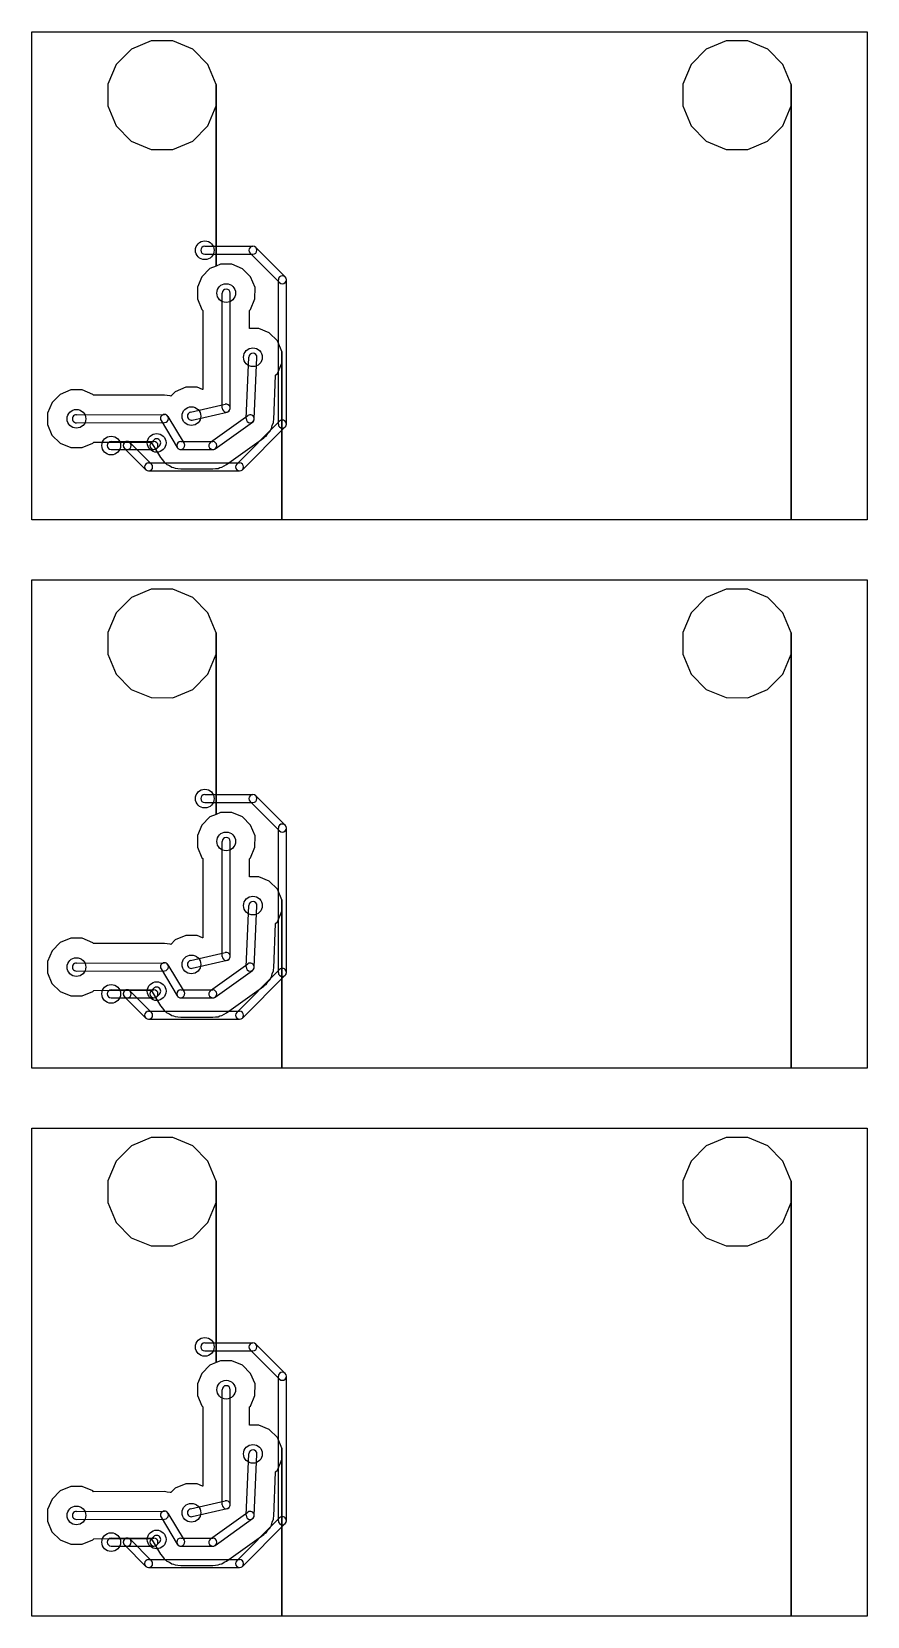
# Model space of a CAD drawing. Extents: x 57.1 to 121.9, y -93.4 to -34.1.
# Drawn here: x 90.6 to 121.9, y -93.4 to -34.1 of the extents above; entities that cross this region are included whole.
import ezdxf

# ---------------------------------------------------------------- set-up
doc = ezdxf.new("R2010")
doc.units = 0
doc.header["$MEASUREMENT"] = 0
doc.layers.add('BLACK', color=7, linetype='CONTINUOUS')

msp = doc.modelspace()

# ---------------------------------------------------------------- linework, layer by layer
at = {"layer": 'Black'}
for p, q in [((90.627, -52.373), (90.627, -34.127)), ((90.627, -34.127), (121.873, -34.127)), ((90.627, -52.373), (90.627, -34.127)), ((90.627, -34.127), (121.873, -34.127)), ((121.873, -34.127), (121.873, -52.373)), ((121.873, -34.127), (121.873, -52.373)), ((94.3533, -34.7806), (93.7826, -35.3503)), ((94.3533, -34.7806), (93.7826, -35.3503)), ((95.0986, -34.4726), (94.3533, -34.7806)), ((95.0986, -34.4726), (94.3533, -34.7806)), ((95.905, -34.4734), (95.0986, -34.4726)), ((95.905, -34.4734), (95.0986, -34.4726)), ((96.6497, -34.7826), (95.905, -34.4734)), ((96.6497, -34.7826), (95.905, -34.4734)), ((97.2194, -35.3533), (96.6497, -34.7826)), ((97.2194, -35.3533), (96.6497, -34.7826)), ((115.853, -34.7806), (115.283, -35.3503)), ((115.853, -34.7806), (115.283, -35.3503)), ((116.599, -34.4726), (115.853, -34.7806)), ((116.599, -34.4726), (115.853, -34.7806)), ((117.405, -34.4734), (116.599, -34.4726)), ((117.405, -34.4734), (116.599, -34.4726)), ((118.15, -34.7826), (117.405, -34.4734)), ((118.15, -34.7826), (117.405, -34.4734)), ((118.719, -35.3533), (118.15, -34.7826)), ((118.719, -35.3533), (118.15, -34.7826)), ((93.7826, -35.3503), (93.4734, -36.095)), ((93.7826, -35.3503), (93.4734, -36.095)), ((97.5274, -36.0986), (97.2194, -35.3533)), ((97.5274, -36.0986), (97.2194, -35.3533)), ((115.283, -35.3503), (114.973, -36.095)), ((115.283, -35.3503), (114.973, -36.095)), ((119.027, -36.0986), (118.719, -35.3533)), ((119.027, -36.0986), (118.719, -35.3533)), ((93.4734, -36.095), (93.4726, -36.9014)), ((93.4734, -36.095), (93.4726, -36.9014)), ((97.5266, -36.905), (97.5274, -36.0986)), ((97.5266, -36.905), (97.5274, -36.0986)), ((97.5274, -42.8887), (97.5274, -36.0986)), ((97.5274, -36.0986), (97.5274, -42.8887)), ((97.5274, -42.8887), (97.5274, -36.0986)), ((97.5274, -36.0986), (97.5274, -42.8887)), ((114.973, -36.095), (114.973, -36.9014)), ((114.973, -36.095), (114.973, -36.9014)), ((119.027, -52.373), (119.027, -36.0986)), ((119.027, -36.905), (119.027, -36.0986)), ((119.027, -36.0986), (119.027, -52.373)), ((119.027, -52.373), (119.027, -36.0986)), ((119.027, -36.905), (119.027, -36.0986)), ((119.027, -36.0986), (119.027, -52.373)), ((93.4726, -36.9014), (93.7806, -37.6467)), ((93.4726, -36.9014), (93.7806, -37.6467)), ((97.2174, -37.6497), (97.5266, -36.905)), ((97.2174, -37.6497), (97.5266, -36.905)), ((114.973, -36.9014), (115.281, -37.6467)), ((114.973, -36.9014), (115.281, -37.6467)), ((118.717, -37.6497), (119.027, -36.905)), ((118.717, -37.6497), (119.027, -36.905)), ((93.7806, -37.6467), (94.3503, -38.2174)), ((93.7806, -37.6467), (94.3503, -38.2174)), ((96.6467, -38.2194), (97.2174, -37.6497)), ((96.6467, -38.2194), (97.2174, -37.6497)), ((115.281, -37.6467), (115.85, -38.2174)), ((115.281, -37.6467), (115.85, -38.2174)), ((118.147, -38.2194), (118.717, -37.6497)), ((118.147, -38.2194), (118.717, -37.6497)), ((94.3503, -38.2174), (95.095, -38.5266)), ((94.3503, -38.2174), (95.095, -38.5266)), ((95.9014, -38.5274), (96.6467, -38.2194)), ((95.9014, -38.5274), (96.6467, -38.2194)), ((115.85, -38.2174), (116.595, -38.5266)), ((115.85, -38.2174), (116.595, -38.5266)), ((117.401, -38.5274), (118.147, -38.2194)), ((117.401, -38.5274), (118.147, -38.2194)), ((95.095, -38.5266), (95.9014, -38.5274)), ((95.095, -38.5266), (95.9014, -38.5274)), ((116.595, -38.5266), (117.401, -38.5274)), ((116.595, -38.5266), (117.401, -38.5274)), ((97.1, -42.15), (98.9, -42.15)), ((97.1, -42.45), (98.9, -42.45)), ((98.7939, -42.4061), (99.8939, -43.5061)), ((99.0061, -42.1939), (100.106, -43.2939)), ((97.2907, -42.9864), (96.9875, -43.2891)), ((97.2907, -42.9864), (96.9875, -43.2891)), ((97.5274, -42.8887), (97.2907, -42.9864)), ((97.5274, -42.8887), (97.2907, -42.9864)), ((97.6867, -42.8228), (97.5274, -42.8887)), ((97.6867, -42.8228), (97.5274, -42.8887)), ((98.1152, -42.8232), (97.6867, -42.8228)), ((98.1152, -42.8232), (97.6867, -42.8228)), ((98.5109, -42.9875), (98.1152, -42.8232)), ((98.5109, -42.9875), (98.1152, -42.8232)), ((98.8136, -43.2907), (98.5109, -42.9875)), ((98.8136, -43.2907), (98.5109, -42.9875)), ((96.8232, -43.6848), (96.8228, -44.1133)), ((96.8232, -43.6848), (96.8228, -44.1133)), ((96.9875, -43.2891), (96.8232, -43.6848)), ((96.9875, -43.2891), (96.8232, -43.6848)), ((98.9772, -43.6867), (98.8136, -43.2907)), ((98.9772, -43.6867), (98.8136, -43.2907)), ((98.9768, -44.1152), (98.9772, -43.6867)), ((98.9768, -44.1152), (98.9772, -43.6867)), ((99.85, -48.8), (99.85, -43.4)), ((100.15, -48.8), (100.15, -43.4)), ((96.8228, -44.1133), (96.9864, -44.5093)), ((96.8228, -44.1133), (96.9864, -44.5093)), ((97.75, -48.2), (97.75, -43.9)), ((98.05, -48.2), (98.05, -43.9)), ((98.8125, -44.5109), (98.9768, -44.1152)), ((98.8125, -44.5109), (98.9768, -44.1152)), ((96.9864, -44.5093), (97.023, -44.5459)), ((96.9864, -44.5093), (97.023, -44.5459)), ((97.023, -44.5459), (97.023, -47.5023)), ((97.023, -44.5459), (97.023, -47.5023)), ((98.777, -44.5463), (98.8125, -44.5109)), ((98.777, -44.5463), (98.8125, -44.5109)), ((98.777, -45.2229), (98.777, -44.5463)), ((98.777, -45.2229), (98.777, -44.5463)), ((99.1152, -45.2232), (98.777, -45.2229)), ((99.1152, -45.2232), (98.777, -45.2229)), ((99.5109, -45.3875), (99.1152, -45.2232)), ((99.5109, -45.3875), (99.1152, -45.2232)), ((99.8136, -45.6907), (99.5109, -45.3875)), ((99.8136, -45.6907), (99.5109, -45.3875)), ((99.9772, -46.0867), (99.8136, -45.6907)), ((99.9772, -46.0867), (99.8136, -45.6907)), ((99.9768, -46.5152), (99.9772, -46.0867)), ((99.9768, -46.5152), (99.9772, -46.0867)), ((99.9772, -52.373), (99.9772, -46.0867)), ((99.9772, -46.0867), (99.9772, -52.373)), ((99.9772, -52.373), (99.9772, -46.0867)), ((99.9772, -46.0867), (99.9772, -52.373)), ((98.6501, -48.5935), (98.7501, -46.2935)), ((98.9499, -48.6065), (99.0499, -46.3065)), ((99.8125, -46.9109), (99.9768, -46.5152)), ((99.8125, -46.9109), (99.9768, -46.5152)), ((99.6762, -48.6381), (99.7485, -46.9748)), ((99.6762, -48.6381), (99.7485, -46.9748)), ((99.7485, -46.9748), (99.8125, -46.9109)), ((99.7485, -46.9748), (99.8125, -46.9109)), ((91.3875, -47.9891), (91.2232, -48.3848)), ((91.3875, -47.9891), (91.2232, -48.3848)), ((91.6907, -47.6864), (91.3875, -47.9891)), ((91.6907, -47.6864), (91.3875, -47.9891)), ((92.0867, -47.5228), (91.6907, -47.6864)), ((92.0867, -47.5228), (91.6907, -47.6864)), ((92.5152, -47.5232), (92.0867, -47.5228)), ((92.5152, -47.5232), (92.0867, -47.5228)), ((92.9109, -47.6875), (92.5152, -47.5232)), ((92.9109, -47.6875), (92.5152, -47.5232)), ((92.9443, -47.721), (92.9109, -47.6875)), ((92.9443, -47.721), (92.9109, -47.6875)), ((95.5889, -47.7128), (92.9443, -47.721)), ((95.5889, -47.7128), (92.9443, -47.721)), ((95.6949, -47.7336), (95.5889, -47.7128)), ((95.6949, -47.7336), (95.5889, -47.7128)), ((95.8028, -47.7387), (95.6949, -47.7336)), ((95.8028, -47.7387), (95.6949, -47.7336)), ((95.8269, -47.75), (95.8028, -47.7387)), ((95.8269, -47.75), (95.8028, -47.7387)), ((95.9907, -47.5864), (95.8269, -47.75)), ((95.9907, -47.5864), (95.8269, -47.75)), ((96.3867, -47.4228), (95.9907, -47.5864)), ((96.3867, -47.4228), (95.9907, -47.5864)), ((96.8152, -47.4232), (96.3867, -47.4228)), ((96.8152, -47.4232), (96.3867, -47.4228)), ((97.0119, -47.5049), (96.8152, -47.4232)), ((97.0119, -47.5049), (96.8152, -47.4232)), ((97.023, -47.5023), (97.0119, -47.5049)), ((97.023, -47.5023), (97.0119, -47.5049)), ((91.2232, -48.3848), (91.2228, -48.8133)), ((91.2232, -48.3848), (91.2228, -48.8133)), ((92.2995, -48.45), (95.5911, -48.4398)), ((95.7201, -48.5124), (96.3285, -49.5226)), ((96.5663, -48.3538), (97.8663, -48.0538)), ((96.6337, -48.6462), (97.9337, -48.3462)), ((97.3128, -49.4779), (98.7128, -48.4779)), ((91.2228, -48.8133), (91.3864, -49.2093)), ((91.2228, -48.8133), (91.3864, -49.2093)), ((92.3005, -48.75), (95.592, -48.7398)), ((95.4631, -48.6672), (96.0715, -49.6774)), ((97.4872, -49.7221), (98.8872, -48.7221)), ((99.8939, -48.6939), (98.2939, -50.2939)), ((100.106, -48.9061), (98.5061, -50.5061)), ((99.3926, -49.2465), (99.4628, -49.1507)), ((99.3926, -49.2465), (99.4628, -49.1507)), ((99.4628, -49.1507), (99.544, -49.0643)), ((99.4628, -49.1507), (99.544, -49.0643)), ((99.544, -49.0643), (99.5631, -49.0139)), ((99.544, -49.0643), (99.5631, -49.0139)), ((99.5631, -49.0139), (99.5949, -48.9705)), ((99.5631, -49.0139), (99.5949, -48.9705)), ((99.5949, -48.9705), (99.6231, -48.8552)), ((99.5949, -48.9705), (99.6231, -48.8552)), ((99.6231, -48.8552), (99.6651, -48.7442)), ((99.6231, -48.8552), (99.6651, -48.7442)), ((99.6634, -48.6904), (99.6762, -48.6381)), ((99.6634, -48.6904), (99.6762, -48.6381)), ((99.6651, -48.7442), (99.6634, -48.6904)), ((99.6651, -48.7442), (99.6634, -48.6904)), ((91.3864, -49.2093), (91.6891, -49.5125)), ((91.3864, -49.2093), (91.6891, -49.5125)), ((91.6891, -49.5125), (92.0848, -49.6768)), ((91.6891, -49.5125), (92.0848, -49.6768)), ((92.0848, -49.6768), (92.5133, -49.6772)), ((92.0848, -49.6768), (92.5133, -49.6772)), ((92.5133, -49.6772), (92.9093, -49.5136)), ((92.5133, -49.6772), (92.9093, -49.5136)), ((92.9093, -49.5136), (92.9479, -49.475)), ((92.9093, -49.5136), (92.9479, -49.475)), ((92.9479, -49.475), (95.0969, -49.4684)), ((92.9479, -49.475), (95.0969, -49.4684)), ((93.6, -49.45), (94.2, -49.45)), ((93.6, -49.75), (94.2, -49.75)), ((94.8939, -50.5061), (94.0939, -49.7061)), ((94.2, -49.45), (95.2, -49.45)), ((94.2, -49.75), (95.2, -49.75)), ((95.1061, -50.2939), (94.3061, -49.4939)), ((95.1939, -49.3939), (95.0939, -49.4939)), ((95.0969, -49.4684), (95.4487, -50.0525)), ((95.0969, -49.4684), (95.4487, -50.0525)), ((95.4061, -49.6061), (95.3061, -49.7061)), ((96.2, -49.45), (97.4, -49.45)), ((96.2, -49.75), (97.4, -49.75)), ((97.9097, -50.3136), (99.3097, -49.3136)), ((97.9097, -50.3136), (99.3097, -49.3136)), ((99.3097, -49.3136), (99.3466, -49.2744)), ((99.3097, -49.3136), (99.3466, -49.2744)), ((99.3466, -49.2744), (99.3926, -49.2465)), ((99.3466, -49.2744), (99.3926, -49.2465)), ((95, -50.25), (98.4, -50.25)), ((95.4487, -50.0525), (95.5206, -50.1314)), ((95.4487, -50.0525), (95.5206, -50.1314)), ((95.5206, -50.1314), (95.5799, -50.2201)), ((95.5206, -50.1314), (95.5799, -50.2201)), ((95.5799, -50.2201), (95.6347, -50.2568)), ((95.5799, -50.2201), (95.6347, -50.2568)), ((95.6347, -50.2568), (95.6791, -50.3055)), ((95.6347, -50.2568), (95.6791, -50.3055)), ((95.6791, -50.3055), (95.7757, -50.351)), ((95.6791, -50.3055), (95.7757, -50.351)), ((95.7757, -50.351), (95.8644, -50.4102)), ((95.7757, -50.351), (95.8644, -50.4102)), ((97.7356, -50.4102), (97.8187, -50.3547)), ((97.7356, -50.4102), (97.8187, -50.3547)), ((97.8187, -50.3547), (97.9097, -50.3136)), ((97.8187, -50.3547), (97.9097, -50.3136)), ((95, -50.55), (98.4, -50.55)), ((95.8644, -50.4102), (95.9291, -50.4231)), ((95.8644, -50.4102), (95.9291, -50.4231)), ((95.9291, -50.4231), (95.9887, -50.4512)), ((95.9291, -50.4231), (95.9887, -50.4512)), ((95.9887, -50.4512), (96.0953, -50.4562)), ((95.9887, -50.4512), (96.0953, -50.4562)), ((96.0953, -50.4562), (96.2, -50.477)), ((96.0953, -50.4562), (96.2, -50.477)), ((96.2, -50.477), (97.4, -50.477)), ((96.2, -50.477), (97.4, -50.477)), ((97.4, -50.477), (97.498, -50.4575)), ((97.4, -50.477), (97.498, -50.4575)), ((97.498, -50.4575), (97.5978, -50.4544)), ((97.498, -50.4575), (97.5978, -50.4544)), ((97.5978, -50.4544), (97.6642, -50.4244)), ((97.5978, -50.4544), (97.6642, -50.4244)), ((97.6642, -50.4244), (97.7356, -50.4102)), ((97.6642, -50.4244), (97.7356, -50.4102)), ((99.9772, -52.373), (90.627, -52.373)), ((99.9772, -52.373), (90.627, -52.373)), ((119.027, -52.373), (99.9772, -52.373)), ((119.027, -52.373), (99.9772, -52.373)), ((121.873, -52.373), (119.027, -52.373)), ((121.873, -52.373), (119.027, -52.373)), ((90.627, -72.873), (90.627, -54.627)), ((90.627, -54.627), (121.873, -54.627)), ((90.627, -72.873), (90.627, -54.627)), ((90.627, -54.627), (121.873, -54.627)), ((95.0986, -54.9726), (94.3533, -55.2806)), ((95.0986, -54.9726), (94.3533, -55.2806)), ((95.905, -54.9734), (95.0986, -54.9726)), ((95.905, -54.9734), (95.0986, -54.9726)), ((96.6497, -55.2826), (95.905, -54.9734)), ((96.6497, -55.2826), (95.905, -54.9734)), ((116.599, -54.9726), (115.853, -55.2806)), ((116.599, -54.9726), (115.853, -55.2806)), ((117.405, -54.9734), (116.599, -54.9726)), ((117.405, -54.9734), (116.599, -54.9726)), ((118.15, -55.2826), (117.405, -54.9734)), ((118.15, -55.2826), (117.405, -54.9734)), ((121.873, -54.627), (121.873, -72.873)), ((121.873, -54.627), (121.873, -72.873)), ((94.3533, -55.2806), (93.7826, -55.8503)), ((94.3533, -55.2806), (93.7826, -55.8503)), ((97.2194, -55.8533), (96.6497, -55.2826)), ((97.2194, -55.8533), (96.6497, -55.2826)), ((115.853, -55.2806), (115.283, -55.8503)), ((115.853, -55.2806), (115.283, -55.8503)), ((118.719, -55.8533), (118.15, -55.2826)), ((118.719, -55.8533), (118.15, -55.2826)), ((93.7826, -55.8503), (93.4734, -56.595)), ((93.7826, -55.8503), (93.4734, -56.595)), ((97.5274, -56.5986), (97.2194, -55.8533)), ((97.5274, -56.5986), (97.2194, -55.8533)), ((115.283, -55.8503), (114.973, -56.595)), ((115.283, -55.8503), (114.973, -56.595)), ((119.027, -56.5986), (118.719, -55.8533)), ((119.027, -56.5986), (118.719, -55.8533)), ((93.4734, -56.595), (93.4726, -57.4014)), ((93.4734, -56.595), (93.4726, -57.4014)), ((97.5266, -57.405), (97.5274, -56.5986)), ((97.5266, -57.405), (97.5274, -56.5986)), ((97.5274, -63.3887), (97.5274, -56.5986)), ((97.5274, -56.5986), (97.5274, -63.3887)), ((97.5274, -63.3887), (97.5274, -56.5986)), ((97.5274, -56.5986), (97.5274, -63.3887)), ((114.973, -56.595), (114.973, -57.4014)), ((114.973, -56.595), (114.973, -57.4014)), ((119.027, -72.873), (119.027, -56.5986)), ((119.027, -57.405), (119.027, -56.5986)), ((119.027, -56.5986), (119.027, -72.873)), ((119.027, -72.873), (119.027, -56.5986)), ((119.027, -57.405), (119.027, -56.5986)), ((119.027, -56.5986), (119.027, -72.873)), ((93.4726, -57.4014), (93.7806, -58.1467)), ((93.4726, -57.4014), (93.7806, -58.1467)), ((97.2174, -58.1497), (97.5266, -57.405)), ((97.2174, -58.1497), (97.5266, -57.405)), ((114.973, -57.4014), (115.281, -58.1467)), ((114.973, -57.4014), (115.281, -58.1467)), ((118.717, -58.1497), (119.027, -57.405)), ((118.717, -58.1497), (119.027, -57.405)), ((93.7806, -58.1467), (94.3503, -58.7174)), ((93.7806, -58.1467), (94.3503, -58.7174)), ((96.6467, -58.7194), (97.2174, -58.1497)), ((96.6467, -58.7194), (97.2174, -58.1497)), ((115.281, -58.1467), (115.85, -58.7174)), ((115.281, -58.1467), (115.85, -58.7174)), ((118.147, -58.7194), (118.717, -58.1497)), ((118.147, -58.7194), (118.717, -58.1497)), ((94.3503, -58.7174), (95.095, -59.0266)), ((94.3503, -58.7174), (95.095, -59.0266)), ((95.095, -59.0266), (95.9014, -59.0274)), ((95.095, -59.0266), (95.9014, -59.0274)), ((95.9014, -59.0274), (96.6467, -58.7194)), ((95.9014, -59.0274), (96.6467, -58.7194)), ((115.85, -58.7174), (116.595, -59.0266)), ((115.85, -58.7174), (116.595, -59.0266)), ((116.595, -59.0266), (117.401, -59.0274)), ((116.595, -59.0266), (117.401, -59.0274)), ((117.401, -59.0274), (118.147, -58.7194)), ((117.401, -59.0274), (118.147, -58.7194)), ((97.1, -62.65), (98.9, -62.65)), ((99.0061, -62.6939), (100.106, -63.7939)), ((97.1, -62.95), (98.9, -62.95)), ((97.5274, -63.3887), (97.2907, -63.4864)), ((97.5274, -63.3887), (97.2907, -63.4864)), ((97.6867, -63.3228), (97.5274, -63.3887)), ((97.6867, -63.3228), (97.5274, -63.3887)), ((98.1152, -63.3232), (97.6867, -63.3228)), ((98.1152, -63.3232), (97.6867, -63.3228)), ((98.5109, -63.4875), (98.1152, -63.3232)), ((98.5109, -63.4875), (98.1152, -63.3232)), ((98.7939, -62.9061), (99.8939, -64.0061)), ((96.9875, -63.7891), (96.8232, -64.1848)), ((96.9875, -63.7891), (96.8232, -64.1848)), ((97.2907, -63.4864), (96.9875, -63.7891)), ((97.2907, -63.4864), (96.9875, -63.7891)), ((98.8136, -63.7907), (98.5109, -63.4875)), ((98.8136, -63.7907), (98.5109, -63.4875)), ((98.9772, -64.1867), (98.8136, -63.7907)), ((98.9772, -64.1867), (98.8136, -63.7907)), ((99.85, -69.3), (99.85, -63.9)), ((100.15, -69.3), (100.15, -63.9)), ((96.8232, -64.1848), (96.8228, -64.6133)), ((96.8232, -64.1848), (96.8228, -64.6133)), ((97.75, -68.7), (97.75, -64.4)), ((98.05, -68.7), (98.05, -64.4)), ((98.9768, -64.6152), (98.9772, -64.1867)), ((98.9768, -64.6152), (98.9772, -64.1867)), ((96.8228, -64.6133), (96.9864, -65.0093)), ((96.8228, -64.6133), (96.9864, -65.0093)), ((96.9864, -65.0093), (97.023, -65.0459)), ((96.9864, -65.0093), (97.023, -65.0459)), ((97.023, -65.0459), (97.023, -68.0023)), ((97.023, -65.0459), (97.023, -68.0023)), ((98.777, -65.0463), (98.8125, -65.0109)), ((98.777, -65.0463), (98.8125, -65.0109)), ((98.777, -65.7229), (98.777, -65.0463)), ((98.777, -65.7229), (98.777, -65.0463)), ((98.8125, -65.0109), (98.9768, -64.6152)), ((98.8125, -65.0109), (98.9768, -64.6152)), ((99.1152, -65.7232), (98.777, -65.7229)), ((99.1152, -65.7232), (98.777, -65.7229)), ((99.5109, -65.8875), (99.1152, -65.7232)), ((99.5109, -65.8875), (99.1152, -65.7232)), ((99.8136, -66.1907), (99.5109, -65.8875)), ((99.8136, -66.1907), (99.5109, -65.8875)), ((99.9772, -66.5867), (99.8136, -66.1907)), ((99.9772, -66.5867), (99.8136, -66.1907)), ((98.6501, -69.0935), (98.7501, -66.7935)), ((98.9499, -69.1065), (99.0499, -66.8065)), ((99.9768, -67.0152), (99.9772, -66.5867)), ((99.9768, -67.0152), (99.9772, -66.5867)), ((99.9772, -72.873), (99.9772, -66.5867)), ((99.9772, -66.5867), (99.9772, -72.873)), ((99.9772, -72.873), (99.9772, -66.5867)), ((99.9772, -66.5867), (99.9772, -72.873)), ((99.6762, -69.1381), (99.7485, -67.4748)), ((99.6762, -69.1381), (99.7485, -67.4748)), ((99.7485, -67.4748), (99.8125, -67.4109)), ((99.7485, -67.4748), (99.8125, -67.4109)), ((99.8125, -67.4109), (99.9768, -67.0152)), ((99.8125, -67.4109), (99.9768, -67.0152)), ((92.0867, -68.0228), (91.6907, -68.1864)), ((92.0867, -68.0228), (91.6907, -68.1864)), ((92.5152, -68.0232), (92.0867, -68.0228)), ((92.5152, -68.0232), (92.0867, -68.0228)), ((92.9109, -68.1875), (92.5152, -68.0232)), ((92.9109, -68.1875), (92.5152, -68.0232)), ((95.9907, -68.0864), (95.8269, -68.25)), ((95.9907, -68.0864), (95.8269, -68.25)), ((96.3867, -67.9228), (95.9907, -68.0864)), ((96.3867, -67.9228), (95.9907, -68.0864)), ((96.8152, -67.9232), (96.3867, -67.9228)), ((96.8152, -67.9232), (96.3867, -67.9228)), ((97.0119, -68.0049), (96.8152, -67.9232)), ((97.0119, -68.0049), (96.8152, -67.9232)), ((97.023, -68.0023), (97.0119, -68.0049)), ((97.023, -68.0023), (97.0119, -68.0049)), ((91.3875, -68.4891), (91.2232, -68.8848)), ((91.3875, -68.4891), (91.2232, -68.8848)), ((91.6907, -68.1864), (91.3875, -68.4891)), ((91.6907, -68.1864), (91.3875, -68.4891)), ((92.9443, -68.221), (92.9109, -68.1875)), ((92.9443, -68.221), (92.9109, -68.1875)), ((95.5889, -68.2128), (92.9443, -68.221)), ((95.5889, -68.2128), (92.9443, -68.221)), ((95.6949, -68.2336), (95.5889, -68.2128)), ((95.6949, -68.2336), (95.5889, -68.2128)), ((95.8028, -68.2387), (95.6949, -68.2336)), ((95.8028, -68.2387), (95.6949, -68.2336)), ((95.8269, -68.25), (95.8028, -68.2387)), ((95.8269, -68.25), (95.8028, -68.2387)), ((96.5663, -68.8538), (97.8663, -68.5538)), ((91.2232, -68.8848), (91.2228, -69.3133)), ((91.2232, -68.8848), (91.2228, -69.3133)), ((91.2228, -69.3133), (91.3864, -69.7093)), ((91.2228, -69.3133), (91.3864, -69.7093)), ((92.2995, -68.95), (95.5911, -68.9398)), ((92.3005, -69.25), (95.592, -69.2398)), ((95.4631, -69.1672), (96.0715, -70.1774)), ((95.7201, -69.0124), (96.3285, -70.0226)), ((96.6337, -69.1462), (97.9337, -68.8462)), ((97.3128, -69.9779), (98.7128, -68.9779)), ((97.4872, -70.2221), (98.8872, -69.2221)), ((99.8939, -69.1939), (98.2939, -70.7939)), ((99.6231, -69.3552), (99.6651, -69.2442)), ((99.6231, -69.3552), (99.6651, -69.2442)), ((99.6634, -69.1904), (99.6762, -69.1381)), ((99.6634, -69.1904), (99.6762, -69.1381)), ((99.6651, -69.2442), (99.6634, -69.1904)), ((99.6651, -69.2442), (99.6634, -69.1904)), ((91.3864, -69.7093), (91.6891, -70.0125)), ((91.3864, -69.7093), (91.6891, -70.0125)), ((95.1939, -69.8939), (95.0939, -69.9939)), ((97.9097, -70.8136), (99.3097, -69.8136)), ((97.9097, -70.8136), (99.3097, -69.8136)), ((100.106, -69.4061), (98.5061, -71.0061)), ((99.3097, -69.8136), (99.3466, -69.7744)), ((99.3097, -69.8136), (99.3466, -69.7744)), ((99.3466, -69.7744), (99.3926, -69.7465)), ((99.3466, -69.7744), (99.3926, -69.7465)), ((99.3926, -69.7465), (99.4628, -69.6507)), ((99.3926, -69.7465), (99.4628, -69.6507)), ((99.4628, -69.6507), (99.544, -69.5643)), ((99.4628, -69.6507), (99.544, -69.5643)), ((99.544, -69.5643), (99.5631, -69.5139)), ((99.544, -69.5643), (99.5631, -69.5139)), ((99.5631, -69.5139), (99.5949, -69.4705)), ((99.5631, -69.5139), (99.5949, -69.4705)), ((99.5949, -69.4705), (99.6231, -69.3552)), ((99.5949, -69.4705), (99.6231, -69.3552)), ((91.6891, -70.0125), (92.0848, -70.1768)), ((91.6891, -70.0125), (92.0848, -70.1768)), ((92.0848, -70.1768), (92.5133, -70.1772)), ((92.0848, -70.1768), (92.5133, -70.1772)), ((92.5133, -70.1772), (92.9093, -70.0136)), ((92.5133, -70.1772), (92.9093, -70.0136)), ((92.9093, -70.0136), (92.9479, -69.975)), ((92.9093, -70.0136), (92.9479, -69.975)), ((92.9479, -69.975), (95.0969, -69.9684)), ((92.9479, -69.975), (95.0969, -69.9684)), ((93.6, -69.95), (94.2, -69.95)), ((93.6, -70.25), (94.2, -70.25)), ((94.8939, -71.0061), (94.0939, -70.2061)), ((94.2, -69.95), (95.2, -69.95)), ((94.2, -70.25), (95.2, -70.25)), ((95.1061, -70.7939), (94.3061, -69.9939)), ((95.0969, -69.9684), (95.4487, -70.5525)), ((95.0969, -69.9684), (95.4487, -70.5525)), ((95.4061, -70.1061), (95.3061, -70.2061)), ((96.2, -69.95), (97.4, -69.95)), ((96.2, -70.25), (97.4, -70.25)), ((95, -70.75), (98.4, -70.75)), ((95, -71.05), (98.4, -71.05)), ((95.4487, -70.5525), (95.5206, -70.6314)), ((95.4487, -70.5525), (95.5206, -70.6314)), ((95.5206, -70.6314), (95.5799, -70.7201)), ((95.5206, -70.6314), (95.5799, -70.7201)), ((95.5799, -70.7201), (95.6347, -70.7568)), ((95.5799, -70.7201), (95.6347, -70.7568)), ((95.6347, -70.7568), (95.6791, -70.8055)), ((95.6347, -70.7568), (95.6791, -70.8055)), ((95.6791, -70.8055), (95.7757, -70.851)), ((95.6791, -70.8055), (95.7757, -70.851)), ((95.7757, -70.851), (95.8644, -70.9102)), ((95.7757, -70.851), (95.8644, -70.9102)), ((95.8644, -70.9102), (95.9291, -70.9231)), ((95.8644, -70.9102), (95.9291, -70.9231)), ((95.9291, -70.9231), (95.9887, -70.9512)), ((95.9291, -70.9231), (95.9887, -70.9512)), ((95.9887, -70.9512), (96.0953, -70.9562)), ((95.9887, -70.9512), (96.0953, -70.9562)), ((96.0953, -70.9562), (96.2, -70.977)), ((96.0953, -70.9562), (96.2, -70.977)), ((96.2, -70.977), (97.4, -70.977)), ((96.2, -70.977), (97.4, -70.977)), ((97.4, -70.977), (97.498, -70.9575)), ((97.4, -70.977), (97.498, -70.9575)), ((97.498, -70.9575), (97.5978, -70.9544)), ((97.498, -70.9575), (97.5978, -70.9544)), ((97.5978, -70.9544), (97.6642, -70.9244)), ((97.5978, -70.9544), (97.6642, -70.9244)), ((97.6642, -70.9244), (97.7356, -70.9102)), ((97.6642, -70.9244), (97.7356, -70.9102)), ((97.7356, -70.9102), (97.8187, -70.8547)), ((97.7356, -70.9102), (97.8187, -70.8547)), ((97.8187, -70.8547), (97.9097, -70.8136)), ((97.8187, -70.8547), (97.9097, -70.8136)), ((99.9772, -72.873), (90.627, -72.873)), ((99.9772, -72.873), (90.627, -72.873)), ((119.027, -72.873), (99.9772, -72.873)), ((119.027, -72.873), (99.9772, -72.873)), ((121.873, -72.873), (119.027, -72.873)), ((121.873, -72.873), (119.027, -72.873)), ((90.627, -93.373), (90.627, -75.127)), ((90.627, -75.127), (121.873, -75.127)), ((90.627, -93.373), (90.627, -75.127)), ((90.627, -75.127), (121.873, -75.127)), ((121.873, -75.127), (121.873, -93.373)), ((121.873, -75.127), (121.873, -93.373)), ((94.3533, -75.7806), (93.7826, -76.3503)), ((94.3533, -75.7806), (93.7826, -76.3503)), ((95.0986, -75.4726), (94.3533, -75.7806)), ((95.0986, -75.4726), (94.3533, -75.7806)), ((95.905, -75.4734), (95.0986, -75.4726)), ((95.905, -75.4734), (95.0986, -75.4726)), ((96.6497, -75.7826), (95.905, -75.4734)), ((96.6497, -75.7826), (95.905, -75.4734)), ((97.2194, -76.3533), (96.6497, -75.7826)), ((97.2194, -76.3533), (96.6497, -75.7826)), ((115.853, -75.7806), (115.283, -76.3503)), ((115.853, -75.7806), (115.283, -76.3503)), ((116.599, -75.4726), (115.853, -75.7806)), ((116.599, -75.4726), (115.853, -75.7806)), ((117.405, -75.4734), (116.599, -75.4726)), ((117.405, -75.4734), (116.599, -75.4726)), ((118.15, -75.7826), (117.405, -75.4734)), ((118.15, -75.7826), (117.405, -75.4734)), ((118.719, -76.3533), (118.15, -75.7826)), ((118.719, -76.3533), (118.15, -75.7826)), ((93.7826, -76.3503), (93.4734, -77.095)), ((93.7826, -76.3503), (93.4734, -77.095)), ((97.5274, -77.0986), (97.2194, -76.3533)), ((97.5274, -77.0986), (97.2194, -76.3533)), ((115.283, -76.3503), (114.973, -77.095)), ((115.283, -76.3503), (114.973, -77.095)), ((119.027, -77.0986), (118.719, -76.3533)), ((119.027, -77.0986), (118.719, -76.3533)), ((93.4734, -77.095), (93.4726, -77.9014)), ((93.4734, -77.095), (93.4726, -77.9014)), ((97.5266, -77.905), (97.5274, -77.0986)), ((97.5266, -77.905), (97.5274, -77.0986)), ((97.5274, -83.8887), (97.5274, -77.0986)), ((97.5274, -77.0986), (97.5274, -83.8887)), ((97.5274, -83.8887), (97.5274, -77.0986)), ((97.5274, -77.0986), (97.5274, -83.8887)), ((114.973, -77.095), (114.973, -77.9014)), ((114.973, -77.095), (114.973, -77.9014)), ((119.027, -93.373), (119.027, -77.0986)), ((119.027, -77.905), (119.027, -77.0986)), ((119.027, -77.0986), (119.027, -93.373)), ((119.027, -93.373), (119.027, -77.0986)), ((119.027, -77.905), (119.027, -77.0986)), ((119.027, -77.0986), (119.027, -93.373)), ((93.4726, -77.9014), (93.7806, -78.6467)), ((93.4726, -77.9014), (93.7806, -78.6467)), ((97.2174, -78.6497), (97.5266, -77.905)), ((97.2174, -78.6497), (97.5266, -77.905)), ((114.973, -77.9014), (115.281, -78.6467)), ((114.973, -77.9014), (115.281, -78.6467)), ((118.717, -78.6497), (119.027, -77.905)), ((118.717, -78.6497), (119.027, -77.905)), ((93.7806, -78.6467), (94.3503, -79.2174)), ((93.7806, -78.6467), (94.3503, -79.2174)), ((96.6467, -79.2194), (97.2174, -78.6497)), ((96.6467, -79.2194), (97.2174, -78.6497)), ((115.281, -78.6467), (115.85, -79.2174)), ((115.281, -78.6467), (115.85, -79.2174)), ((118.147, -79.2194), (118.717, -78.6497)), ((118.147, -79.2194), (118.717, -78.6497)), ((94.3503, -79.2174), (95.095, -79.5266)), ((94.3503, -79.2174), (95.095, -79.5266)), ((95.9014, -79.5274), (96.6467, -79.2194)), ((95.9014, -79.5274), (96.6467, -79.2194)), ((115.85, -79.2174), (116.595, -79.5266)), ((115.85, -79.2174), (116.595, -79.5266)), ((117.401, -79.5274), (118.147, -79.2194)), ((117.401, -79.5274), (118.147, -79.2194)), ((95.095, -79.5266), (95.9014, -79.5274)), ((95.095, -79.5266), (95.9014, -79.5274)), ((116.595, -79.5266), (117.401, -79.5274)), ((116.595, -79.5266), (117.401, -79.5274)), ((97.1, -83.15), (98.9, -83.15)), ((97.1, -83.45), (98.9, -83.45)), ((98.7939, -83.4061), (99.8939, -84.5061)), ((99.0061, -83.1939), (100.106, -84.2939)), ((97.2907, -83.9864), (96.9875, -84.2891)), ((97.2907, -83.9864), (96.9875, -84.2891)), ((97.5274, -83.8887), (97.2907, -83.9864)), ((97.5274, -83.8887), (97.2907, -83.9864)), ((97.6867, -83.8228), (97.5274, -83.8887)), ((97.6867, -83.8228), (97.5274, -83.8887)), ((98.1152, -83.8232), (97.6867, -83.8228)), ((98.1152, -83.8232), (97.6867, -83.8228)), ((98.5109, -83.9875), (98.1152, -83.8232)), ((98.5109, -83.9875), (98.1152, -83.8232)), ((98.8136, -84.2907), (98.5109, -83.9875)), ((98.8136, -84.2907), (98.5109, -83.9875)), ((96.8232, -84.6848), (96.8228, -85.1133)), ((96.8232, -84.6848), (96.8228, -85.1133)), ((96.9875, -84.2891), (96.8232, -84.6848)), ((96.9875, -84.2891), (96.8232, -84.6848)), ((98.9772, -84.6867), (98.8136, -84.2907)), ((98.9772, -84.6867), (98.8136, -84.2907)), ((98.9768, -85.1152), (98.9772, -84.6867)), ((98.9768, -85.1152), (98.9772, -84.6867)), ((99.85, -89.8), (99.85, -84.4)), ((100.15, -89.8), (100.15, -84.4)), ((96.8228, -85.1133), (96.9864, -85.5093)), ((96.8228, -85.1133), (96.9864, -85.5093)), ((97.75, -89.2), (97.75, -84.9)), ((98.05, -89.2), (98.05, -84.9)), ((98.8125, -85.5109), (98.9768, -85.1152)), ((98.8125, -85.5109), (98.9768, -85.1152)), ((96.9864, -85.5093), (97.023, -85.5459)), ((96.9864, -85.5093), (97.023, -85.5459)), ((97.023, -85.5459), (97.023, -88.5023)), ((97.023, -85.5459), (97.023, -88.5023)), ((98.777, -85.5463), (98.8125, -85.5109)), ((98.777, -85.5463), (98.8125, -85.5109)), ((98.777, -86.2229), (98.777, -85.5463)), ((98.777, -86.2229), (98.777, -85.5463)), ((99.1152, -86.2232), (98.777, -86.2229)), ((99.1152, -86.2232), (98.777, -86.2229)), ((99.5109, -86.3875), (99.1152, -86.2232)), ((99.5109, -86.3875), (99.1152, -86.2232)), ((99.8136, -86.6907), (99.5109, -86.3875)), ((99.8136, -86.6907), (99.5109, -86.3875)), ((99.9772, -87.0867), (99.8136, -86.6907)), ((99.9772, -87.0867), (99.8136, -86.6907)), ((99.9768, -87.5152), (99.9772, -87.0867)), ((99.9768, -87.5152), (99.9772, -87.0867)), ((99.9772, -93.373), (99.9772, -87.0867)), ((99.9772, -87.0867), (99.9772, -93.373)), ((99.9772, -93.373), (99.9772, -87.0867)), ((99.9772, -87.0867), (99.9772, -93.373)), ((98.6501, -89.5935), (98.7501, -87.2935)), ((98.9499, -89.6065), (99.0499, -87.3065)), ((99.8125, -87.9109), (99.9768, -87.5152)), ((99.8125, -87.9109), (99.9768, -87.5152)), ((99.6762, -89.6381), (99.7485, -87.9748)), ((99.6762, -89.6381), (99.7485, -87.9748)), ((99.7485, -87.9748), (99.8125, -87.9109)), ((99.7485, -87.9748), (99.8125, -87.9109)), ((91.6907, -88.6864), (91.3875, -88.9891)), ((91.6907, -88.6864), (91.3875, -88.9891)), ((92.0867, -88.5228), (91.6907, -88.6864)), ((92.0867, -88.5228), (91.6907, -88.6864)), ((92.5152, -88.5232), (92.0867, -88.5228)), ((92.5152, -88.5232), (92.0867, -88.5228)), ((92.9109, -88.6875), (92.5152, -88.5232)), ((92.9109, -88.6875), (92.5152, -88.5232)), ((92.9443, -88.721), (92.9109, -88.6875)), ((92.9443, -88.721), (92.9109, -88.6875)), ((95.5889, -88.7128), (92.9443, -88.721)), ((95.5889, -88.7128), (92.9443, -88.721)), ((95.6949, -88.7336), (95.5889, -88.7128)), ((95.6949, -88.7336), (95.5889, -88.7128)), ((95.8028, -88.7387), (95.6949, -88.7336)), ((95.8028, -88.7387), (95.6949, -88.7336)), ((95.8269, -88.75), (95.8028, -88.7387)), ((95.8269, -88.75), (95.8028, -88.7387)), ((95.9907, -88.5864), (95.8269, -88.75)), ((95.9907, -88.5864), (95.8269, -88.75)), ((96.3867, -88.4228), (95.9907, -88.5864)), ((96.3867, -88.4228), (95.9907, -88.5864)), ((96.8152, -88.4232), (96.3867, -88.4228)), ((96.8152, -88.4232), (96.3867, -88.4228)), ((97.0119, -88.5049), (96.8152, -88.4232)), ((97.0119, -88.5049), (96.8152, -88.4232)), ((97.023, -88.5023), (97.0119, -88.5049)), ((97.023, -88.5023), (97.0119, -88.5049)), ((91.2232, -89.3848), (91.2228, -89.8133)), ((91.2232, -89.3848), (91.2228, -89.8133)), ((91.3875, -88.9891), (91.2232, -89.3848)), ((91.3875, -88.9891), (91.2232, -89.3848)), ((92.2995, -89.45), (95.5911, -89.4398)), ((96.5663, -89.3538), (97.8663, -89.0538)), ((96.6337, -89.6462), (97.9337, -89.3462)), ((91.2228, -89.8133), (91.3864, -90.2093)), ((91.2228, -89.8133), (91.3864, -90.2093)), ((92.3005, -89.75), (95.592, -89.7398)), ((95.4631, -89.6672), (96.0715, -90.6774)), ((95.7201, -89.5124), (96.3285, -90.5226)), ((97.3128, -90.4779), (98.7128, -89.4779)), ((97.4872, -90.7221), (98.8872, -89.7221)), ((99.8939, -89.6939), (98.2939, -91.2939)), ((100.106, -89.9061), (98.5061, -91.5061)), ((99.544, -90.0643), (99.5631, -90.0139)), ((99.544, -90.0643), (99.5631, -90.0139)), ((99.5631, -90.0139), (99.5949, -89.9705)), ((99.5631, -90.0139), (99.5949, -89.9705)), ((99.5949, -89.9705), (99.6231, -89.8552)), ((99.5949, -89.9705), (99.6231, -89.8552)), ((99.6231, -89.8552), (99.6651, -89.7442)), ((99.6231, -89.8552), (99.6651, -89.7442)), ((99.6634, -89.6904), (99.6762, -89.6381)), ((99.6634, -89.6904), (99.6762, -89.6381)), ((99.6651, -89.7442), (99.6634, -89.6904)), ((99.6651, -89.7442), (99.6634, -89.6904)), ((91.3864, -90.2093), (91.6891, -90.5125)), ((91.3864, -90.2093), (91.6891, -90.5125)), ((91.6891, -90.5125), (92.0848, -90.6768)), ((91.6891, -90.5125), (92.0848, -90.6768)), ((92.5133, -90.6772), (92.9093, -90.5136)), ((92.5133, -90.6772), (92.9093, -90.5136)), ((92.9093, -90.5136), (92.9479, -90.475)), ((92.9093, -90.5136), (92.9479, -90.475)), ((92.9479, -90.475), (95.0969, -90.4684)), ((92.9479, -90.475), (95.0969, -90.4684)), ((93.6, -90.45), (94.2, -90.45)), ((94.2, -90.45), (95.2, -90.45)), ((95.1061, -91.2939), (94.3061, -90.4939)), ((95.1939, -90.3939), (95.0939, -90.4939)), ((95.0969, -90.4684), (95.4487, -91.0525)), ((95.0969, -90.4684), (95.4487, -91.0525)), ((95.4061, -90.6061), (95.3061, -90.7061)), ((96.2, -90.45), (97.4, -90.45)), ((97.9097, -91.3136), (99.3097, -90.3136)), ((97.9097, -91.3136), (99.3097, -90.3136)), ((99.3097, -90.3136), (99.3466, -90.2744)), ((99.3097, -90.3136), (99.3466, -90.2744)), ((99.3466, -90.2744), (99.3926, -90.2465)), ((99.3466, -90.2744), (99.3926, -90.2465)), ((99.3926, -90.2465), (99.4628, -90.1507)), ((99.3926, -90.2465), (99.4628, -90.1507)), ((99.4628, -90.1507), (99.544, -90.0643)), ((99.4628, -90.1507), (99.544, -90.0643)), ((92.0848, -90.6768), (92.5133, -90.6772)), ((92.0848, -90.6768), (92.5133, -90.6772)), ((93.6, -90.75), (94.2, -90.75)), ((94.8939, -91.5061), (94.0939, -90.7061)), ((94.2, -90.75), (95.2, -90.75)), ((95.4487, -91.0525), (95.5206, -91.1314)), ((95.4487, -91.0525), (95.5206, -91.1314)), ((95.5206, -91.1314), (95.5799, -91.2201)), ((95.5206, -91.1314), (95.5799, -91.2201)), ((95.5799, -91.2201), (95.6347, -91.2568)), ((95.5799, -91.2201), (95.6347, -91.2568)), ((96.2, -90.75), (97.4, -90.75)), ((95, -91.25), (98.4, -91.25)), ((95, -91.55), (98.4, -91.55)), ((95.6347, -91.2568), (95.6791, -91.3055)), ((95.6347, -91.2568), (95.6791, -91.3055)), ((95.6791, -91.3055), (95.7757, -91.351)), ((95.6791, -91.3055), (95.7757, -91.351)), ((95.7757, -91.351), (95.8644, -91.4102)), ((95.7757, -91.351), (95.8644, -91.4102)), ((95.8644, -91.4102), (95.9291, -91.4231)), ((95.8644, -91.4102), (95.9291, -91.4231)), ((95.9291, -91.4231), (95.9887, -91.4512)), ((95.9291, -91.4231), (95.9887, -91.4512)), ((95.9887, -91.4512), (96.0953, -91.4562)), ((95.9887, -91.4512), (96.0953, -91.4562)), ((96.0953, -91.4562), (96.2, -91.477)), ((96.0953, -91.4562), (96.2, -91.477)), ((96.2, -91.477), (97.4, -91.477)), ((96.2, -91.477), (97.4, -91.477)), ((97.4, -91.477), (97.498, -91.4575)), ((97.4, -91.477), (97.498, -91.4575)), ((97.498, -91.4575), (97.5978, -91.4544)), ((97.498, -91.4575), (97.5978, -91.4544)), ((97.5978, -91.4544), (97.6642, -91.4244)), ((97.5978, -91.4544), (97.6642, -91.4244)), ((97.6642, -91.4244), (97.7356, -91.4102)), ((97.6642, -91.4244), (97.7356, -91.4102)), ((97.7356, -91.4102), (97.8187, -91.3547)), ((97.7356, -91.4102), (97.8187, -91.3547)), ((97.8187, -91.3547), (97.9097, -91.3136)), ((97.8187, -91.3547), (97.9097, -91.3136)), ((99.9772, -93.373), (90.627, -93.373)), ((99.9772, -93.373), (90.627, -93.373)), ((119.027, -93.373), (99.9772, -93.373)), ((119.027, -93.373), (99.9772, -93.373)), ((121.873, -93.373), (119.027, -93.373)), ((121.873, -93.373), (119.027, -93.373))]:
    msp.add_line(p, q, dxfattribs=at)
for centre in [(97.1, -42.3), (97.9, -43.9), (98.9, -46.3), (92.3, -48.6), (96.6, -48.5), (95.3, -49.5), (93.6, -49.6), (97.1, -62.8), (97.9, -64.4), (98.9, -66.8), (96.6, -69), (92.3, -69.1), (93.6, -70.1), (95.3, -70), (97.1, -83.3), (97.9, -84.9), (98.9, -87.3), (92.3, -89.6), (96.6, -89.5), (93.6, -90.6), (95.3, -90.5)]:
    msp.add_circle(centre, 0.35, dxfattribs=at)
for centre, start, end in [((97.1, -42.3), 90, 270), ((98.9, -42.3), 45, 225), ((98.9, -42.3), 270, 450), ((97.9, -43.9), 360, 540), ((100, -43.4), 360, 540), ((100, -43.4), 225, 405), ((98.9, -46.3), 357.51, 537.51), ((92.3, -48.6), 90.1769, 270.177), ((95.5916, -48.5898), 31.0606, 211.061), ((95.5916, -48.5898), 270.177, 450.177), ((96.6, -48.5), 102.995, 282.995), ((97.9, -48.2), 180, 360), ((97.9, -48.2), 282.995, 462.995), ((98.8, -48.6), 305.538, 485.538), ((98.8, -48.6), 177.51, 357.51), ((100, -48.8), 180, 360), ((100, -48.8), 315, 495), ((93.6, -49.6), 90, 270), ((94.2, -49.6), 405, 585), ((94.2, -49.6), 90, 270), ((94.2, -49.6), 270, 450), ((95.2, -49.6), 495, 675), ((95.3, -49.5), 315, 495), ((95.2, -49.6), 270, 450), ((96.2, -49.6), 90, 270), ((96.2, -49.6), 211.061, 391.061), ((97.4, -49.6), 125.538, 305.538), ((97.4, -49.6), 270, 450), ((95, -50.4), 90, 270), ((95, -50.4), 225, 405), ((98.4, -50.4), 495, 675), ((98.4, -50.4), 270, 450), ((97.1, -62.8), 90, 270), ((98.9, -62.8), 45, 225), ((98.9, -62.8), 270, 450), ((100, -63.9), 360, 540), ((100, -63.9), 225, 405), ((97.9, -64.4), 360, 540), ((98.9, -66.8), 357.51, 537.51), ((97.9, -68.7), 180, 360), ((97.9, -68.7), 282.995, 462.995), ((92.3, -69.1), 90.1769, 270.177), ((95.5916, -69.0898), 31.0606, 211.061), ((95.5916, -69.0898), 270.177, 450.177), ((96.6, -69), 102.995, 282.995), ((98.8, -69.1), 177.51, 357.51), ((98.8, -69.1), 305.538, 485.538), ((100, -69.3), 180, 360), ((100, -69.3), 315, 495), ((95.3, -70), 315, 495), ((93.6, -70.1), 90, 270), ((94.2, -70.1), 405, 585), ((94.2, -70.1), 90, 270), ((94.2, -70.1), 270, 450), ((95.2, -70.1), 495, 675), ((95.2, -70.1), 270, 450), ((96.2, -70.1), 90, 270), ((96.2, -70.1), 211.061, 391.061), ((97.4, -70.1), 125.538, 305.538), ((97.4, -70.1), 270, 450), ((95, -70.9), 90, 270), ((95, -70.9), 225, 405), ((98.4, -70.9), 495, 675), ((98.4, -70.9), 270, 450), ((97.1, -83.3), 90, 270), ((98.9, -83.3), 45, 225), ((98.9, -83.3), 270, 450), ((100, -84.4), 360, 540), ((100, -84.4), 225, 405), ((97.9, -84.9), 360, 540), ((98.9, -87.3), 357.51, 537.51), ((92.3, -89.6), 90.1769, 270.177), ((95.5916, -89.5898), 31.0606, 211.061), ((95.5916, -89.5898), 270.177, 450.177), ((96.6, -89.5), 102.995, 282.995), ((97.9, -89.2), 180, 360), ((97.9, -89.2), 282.995, 462.995), ((98.8, -89.6), 305.538, 485.538), ((98.8, -89.6), 177.51, 357.51), ((100, -89.8), 180, 360), ((100, -89.8), 315, 495), ((93.6, -90.6), 90, 270), ((94.2, -90.6), 405, 585), ((94.2, -90.6), 90, 270), ((94.2, -90.6), 270, 450), ((95.2, -90.6), 495, 675), ((95.3, -90.5), 315, 495), ((95.2, -90.6), 270, 450), ((96.2, -90.6), 90, 270), ((96.2, -90.6), 211.061, 391.061), ((97.4, -90.6), 125.538, 305.538), ((97.4, -90.6), 270, 450), ((95, -91.4), 90, 270), ((95, -91.4), 225, 405), ((98.4, -91.4), 495, 675), ((98.4, -91.4), 270, 450)]:
    msp.add_arc(centre, 0.15, start, end, dxfattribs=at)

doc.saveas('drawing.dxf')
